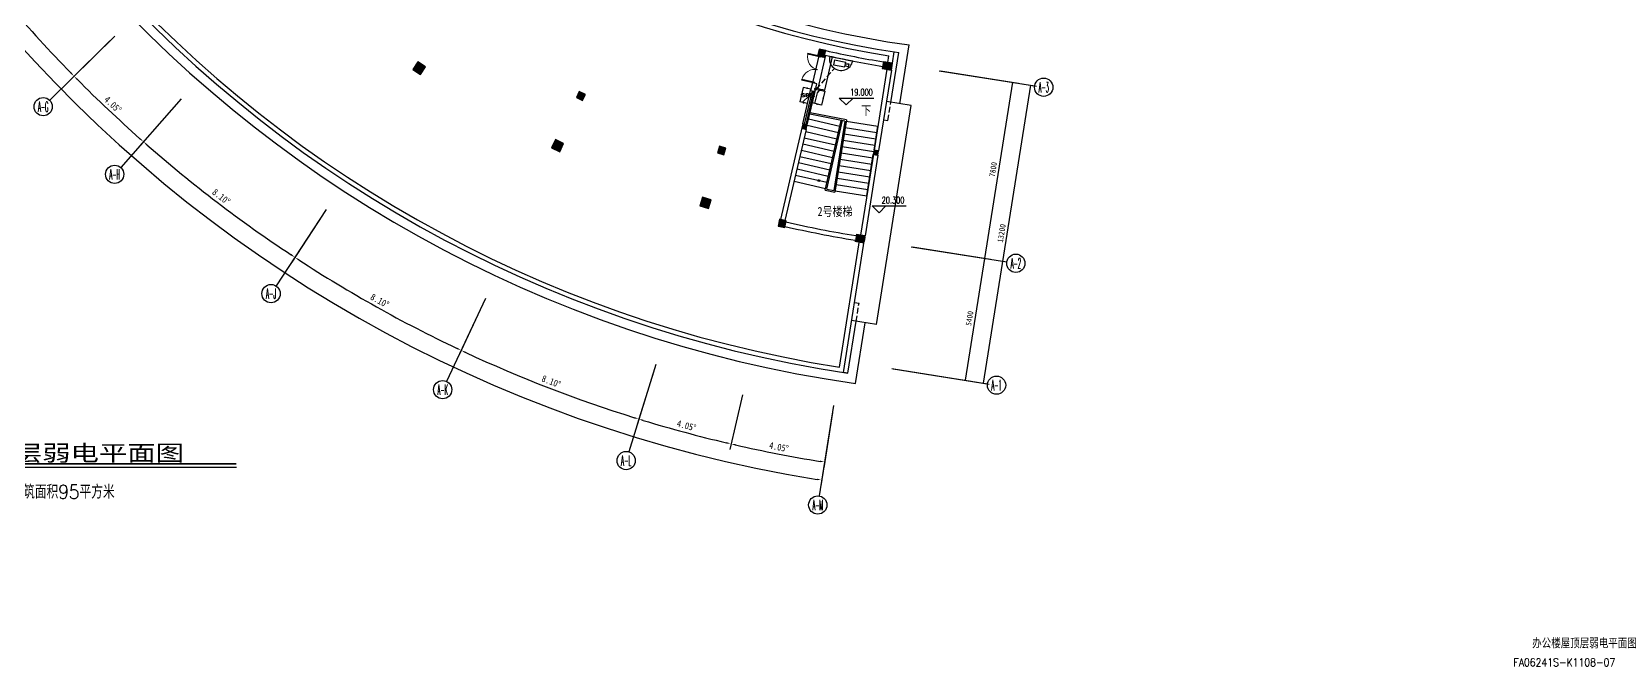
# Model space of a CAD drawing. Extents: x 13680 to 1640314, y -473492 to 65390.
# Drawn here: x 1571104 to 1640314, y -456329 to -428554 of the extents above; entities that cross this region are included whole.
import ezdxf
from ezdxf.enums import TextEntityAlignment as Align

# ---------------------------------------------------------------- set-up
doc = ezdxf.new("R2010")
doc.units = 0
doc.header["$LTSCALE"] = 1000
doc.header["$MEASUREMENT"] = 0
doc.linetypes.add('DASH', pattern=[0.35, 0.25, -0.1])
for name, color, linetype in [('AXIS', 1, 'Continuous'), ('AXIS_TEXT', 7, 'Continuous'), ('COLUMN', 255, 'Continuous'), ('DIM_ELEV', 3, 'Continuous'), ('DIM_IDEN', 8, 'Continuous'), ('DIM_SYMB', 3, 'Continuous'), ('EQUIP-通讯', 6, 'Continuous'), ('LINE', 123, 'Continuous'), ('LWIRE', 4, 'Continuous'), ('PUB_HATCH', 8, 'Continuous'), ('PUB_TEXT', 7, 'Continuous'), ('STAIR', 2, 'Continuous'), ('TEL_TEXT', 7, 'Continuous'), ('WALL', 255, 'Continuous'), ('WINDOW', 2, 'Continuous'), ('WINDOW_GROUND', 21, 'Continuous'), ('WIRE-照明', 120, 'Continuous'), ('安保设备SA', 241, 'Continuous')]:
    doc.layers.add(name, color=color, linetype=linetype)
doc.styles.add('-DXTGEDITXT', font='GEDITXT', dxfattribs={"bigfont": 'DXT'})
doc.styles.add('-宋体', font='', dxfattribs={"width": 1.3})
doc.styles.add('_HZTXT', font='txt.shx', dxfattribs={"width": 0.8, "bigfont": 'HZTXT.shx'})
doc.styles.add('_TCH_AXIS', font='COMPLEX', dxfattribs={"bigfont": 'GBCBIG'})
doc.styles.add('_TCH_DIM', font='SIMPLEX', dxfattribs={"bigfont": 'GBCBIG'})
doc.styles.add('_TEL_DIM', font='SIMPLEX', dxfattribs={"width": 0.8, "height": 3.5, "bigfont": 'HZTXT'})
doc.styles.add('dim_font', font='', dxfattribs={"width": 0.8})
doc.styles.get("Standard").update_dxf_attribs({"font": 'haiwenrs.shx', "bigfont": 'hztxt.shx'})
doc.styles.add('TK', font='GEDITXT.SHX', dxfattribs={"width": 0.85, "height": 3.5, "bigfont": 'DXT.SHX'})
doc.styles.get('-宋体').set_extended_font_data('NSimSun')
doc.styles.get('dim_font').set_extended_font_data('NSimSun')
doc.dimstyles.new('ANGL', dxfattribs={"dimtxt": 300, "dimasz": 200, "dimexe": 250, "dimexo": 300, "dimgap": 150, "dimtad": 1, "dimdec": 0, "dimzin": 0, "dimdsep": 46, "dimtxsty": 'dim_font', "dimcen": 0.09, "dimclrt": 7, "dimazin": 2, "dimtfac": 1, "dimtdec": 0, "dimtix": 1, "dimtmove": 2, "dimatfit": 3, "dimfxl": 1, "dimtolj": 1, "dimtzin": 0, "dimarcsym": 0})
doc.dimstyles.new('DIMN', dxfattribs={"dimtxt": 250, "dimasz": 1, "dimexe": 250, "dimexo": 300, "dimgap": 0, "dimtad": 0, "dimdec": 0, "dimzin": 0, "dimdsep": 46, "dimtxsty": 'dim_font', "dimblk": 'ARCHTICK', "dimcen": 0.09, "dimclrt": 7, "dimazin": 0, "dimtfac": 1, "dimtdec": 0, "dimtix": 1, "dimtmove": 2, "dimatfit": 3, "dimfxl": 1, "dimtvp": 1, "dimtolj": 1, "dimtzin": 0, "dimarcsym": 0})

# ---------------------------------------------------------------- blocks, each defined once
blk = doc.blocks.new('*D482')
at = {"layer": 'AXIS', "color": 0, "lineweight": -2, "transparency": 16777216}
for p, q in [((1569320, -422862), (1567349, -424318)), ((1574530, -428963), (1572784, -430682))]:
    blk.add_line(p, q, dxfattribs=at)
blk.add_arc((1615008, -389116), 59000, 216.6442, 224.35579, dxfattribs=at)
at = {"layer": 'AXIS', "color": 0, "transparency": 16777216}
for points in [[(1567642, -424350), (1567696, -424310), (1567550, -424169)], [(1572846, -430340), (1572799, -430387), (1572962, -430506)]]:
    blk.add_solid(points, dxfattribs=at)
at = {"layer": 'Defpoints', "color": 0, "transparency": 16777216}
for p in [(1615008, -389116), (1569561, -422684), (1569254, -426366), (1574744, -428752)]:
    blk.add_point(p, dxfattribs=at)
at = {"layer": 'AXIS', "color": 7, "transparency": 16777216, "insert": (1570372, -427238), "char_height": 300, "attachment_point": 5, "rotation": 310.49999, "style": 'dim_font'}
blk.add_mtext('\\A1;8.10°', dxfattribs=at)
blk = doc.blocks.new('*D483')
at = {"layer": 'AXIS', "color": 0, "lineweight": -2, "transparency": 16777216}
for p, q in [((1558208, -389116), (1554958, -389116)), ((1606123, -445217), (1605614, -448427))]:
    blk.add_line(p, q, dxfattribs=at)
blk.add_arc((1615008, -389116), 59800, 180.19165, 260.80826, dxfattribs=at)
at = {"layer": 'AXIS', "color": 0, "transparency": 16777216}
for points in [[(1555175, -389316), (1555242, -389316), (1555208, -389116)], [(1605461, -448115), (1605450, -448181), (1605653, -448180)]]:
    blk.add_solid(points, dxfattribs=at)
at = {"layer": 'Defpoints', "color": 0, "transparency": 16777216}
for p in [(1558508, -389116), (1615008, -389116), (1561726, -416264), (1606169, -444920)]:
    blk.add_point(p, dxfattribs=at)
at = {"layer": 'AXIS', "color": 7, "transparency": 16777216, "insert": (1569764, -427758), "char_height": 300, "attachment_point": 5, "rotation": 310.49995, "style": 'dim_font'}
blk.add_mtext('\\A1;81.00°', dxfattribs=at)
blk = doc.blocks.new('_ArchTick')
at = {"color": 0, "linetype": 'ByBlock', "const_width": 0.4}
blk.add_lwpolyline([(-0.5, -0.5), (0.5, 0.5)], dxfattribs=at)
blk = doc.blocks.new('$TCHSYS$WIN2D')
for p, q in [((-0.5, 0.5), (0.5, 0.5)), ((-0.5, 0.5), (-0.5, -0.5)), ((0.5, 0.5), (0.5, -0.5)), ((0.5, 0.167), (-0.5, 0.167)), ((0.5, -0.167), (-0.5, -0.167)), ((-0.5, -0.5), (0.5, -0.5))]:
    blk.add_line(p, q)
blk = doc.blocks.new('$DorLib2D$00000002')
for p, q in [((-0.5, 0), (-0.5, 0.4875)), ((-0.475, 0.4875), (-0.5, 0.4875)), ((-0.5, 0), (-0.475, 0)), ((-0.475, 0), (-0.475, 0.4875)), ((0.475, 0), (0.475, 0.4875)), ((0.475, 0.4875), (0.5, 0.4875)), ((0.5, 0), (0.475, 0)), ((0.5, 0), (0.5, 0.4875))]:
    blk.add_line(p, q)
at = {"lineweight": 13}
for centre, start, end in [((-0.4875, 0), 0, 88.530716), ((0.4875, 0), 91.469284, 180)]:
    blk.add_arc(centre, 0.4875, start, end, dxfattribs=at)
blk = doc.blocks.new('*D500')
at = {"layer": 'AXIS', "color": 0, "lineweight": -2, "transparency": 16777216}
for p, q in [((1574530, -428963), (1572784, -430682)), ((1577446, -431722), (1575825, -433560))]:
    blk.add_line(p, q, dxfattribs=at)
blk.add_arc((1615008, -389116), 59000, 224.74423, 228.40578, dxfattribs=at)
at = {"layer": 'AXIS', "color": 0, "transparency": 16777216}
for points in [[(1573079, -430672), (1573127, -430625), (1572962, -430506)], [(1575863, -433215), (1575819, -433265), (1575991, -433372)]]:
    blk.add_solid(points, dxfattribs=at)
at = {"layer": 'Defpoints', "color": 0, "transparency": 16777216}
for p in [(1615008, -389116), (1574744, -428752), (1573949, -431485), (1577644, -431497)]:
    blk.add_point(p, dxfattribs=at)
at = {"layer": 'AXIS', "color": 7, "transparency": 16777216, "insert": (1574657, -431748), "char_height": 300, "attachment_point": 5, "rotation": 316.57501, "style": 'dim_font'}
blk.add_mtext('\\A1;4.05°', dxfattribs=at)
blk = doc.blocks.new('*D501')
at = {"layer": 'AXIS', "color": 0, "lineweight": -2, "transparency": 16777216}
for p, q in [((1577446, -431722), (1575825, -433560)), ((1583824, -436590), (1582478, -438637))]:
    blk.add_line(p, q, dxfattribs=at)
blk.add_arc((1615008, -389116), 59000, 228.79422, 236.50578, dxfattribs=at)
at = {"layer": 'AXIS', "color": 0, "transparency": 16777216}
for points in [[(1576119, -433529), (1576163, -433479), (1575991, -433372)], [(1582467, -438291), (1582430, -438346), (1582616, -438428)]]:
    blk.add_solid(points, dxfattribs=at)
at = {"layer": 'Defpoints', "color": 0, "transparency": 16777216}
for p in [(1615008, -389116), (1577644, -431497), (1578119, -435161), (1583988, -436339)]:
    blk.add_point(p, dxfattribs=at)
at = {"layer": 'AXIS', "color": 7, "transparency": 16777216, "insert": (1579396, -435779), "char_height": 300, "attachment_point": 5, "rotation": 322.65, "style": 'dim_font'}
blk.add_mtext('\\A1;8.10°', dxfattribs=at)
blk = doc.blocks.new('*D502')
at = {"layer": 'AXIS', "color": 0, "lineweight": -2, "transparency": 16777216}
for p, q in [((1583824, -436590), (1582478, -438637)), ((1590824, -440510), (1589781, -442727))]:
    blk.add_line(p, q, dxfattribs=at)
blk.add_arc((1615008, -389116), 59000, 236.89422, 244.60578, dxfattribs=at)
at = {"layer": 'AXIS', "color": 0, "transparency": 16777216}
for points in [[(1582765, -438566), (1582801, -438510), (1582616, -438428)], [(1589721, -442385), (1589692, -442445), (1589887, -442501)]]:
    blk.add_solid(points, dxfattribs=at)
at = {"layer": 'Defpoints', "color": 0, "transparency": 16777216}
for p in [(1615008, -389116), (1583988, -436339), (1584975, -439900), (1590952, -440239)]:
    blk.add_point(p, dxfattribs=at)
at = {"layer": 'AXIS', "color": 7, "transparency": 16777216, "insert": (1586326, -440331), "char_height": 300, "attachment_point": 5, "rotation": 330.75, "style": 'dim_font'}
blk.add_mtext('\\A1;8.10°', dxfattribs=at)
blk = doc.blocks.new('*D503')
at = {"layer": 'AXIS', "color": 0, "lineweight": -2, "transparency": 16777216}
for p, q in [((1590824, -440510), (1589781, -442727)), ((1598307, -443405), (1597586, -445747))]:
    blk.add_line(p, q, dxfattribs=at)
blk.add_arc((1615008, -389116), 59000, 244.99422, 252.70578, dxfattribs=at)
at = {"layer": 'AXIS', "color": 0, "transparency": 16777216}
for points in [[(1590054, -442616), (1590082, -442555), (1589887, -442501)], [(1597479, -445417), (1597459, -445480), (1597660, -445508)]]:
    blk.add_solid(points, dxfattribs=at)
at = {"layer": 'Defpoints', "color": 0, "transparency": 16777216}
for p in [(1615008, -389116), (1590952, -440239), (1592430, -443625), (1598395, -443118)]:
    blk.add_point(p, dxfattribs=at)
at = {"layer": 'AXIS', "color": 7, "transparency": 16777216, "insert": (1593829, -443862), "char_height": 300, "attachment_point": 5, "rotation": 338.85, "style": 'dim_font'}
blk.add_mtext('\\A1;8.10°', dxfattribs=at)
blk = doc.blocks.new('*D504')
at = {"layer": 'AXIS', "color": 0, "lineweight": -2, "transparency": 16777216}
for p, q in [((1598307, -443405), (1597586, -445747)), ((1602183, -444449), (1601629, -446836))]:
    blk.add_line(p, q, dxfattribs=at)
blk.add_arc((1615008, -389116), 59000, 253.09422, 256.75577, dxfattribs=at)
at = {"layer": 'AXIS', "color": 0, "transparency": 16777216}
for points in [[(1597841, -445598), (1597861, -445534), (1597660, -445508)], [(1601499, -446514), (1601483, -446579), (1601686, -446592)]]:
    blk.add_solid(points, dxfattribs=at)
at = {"layer": 'Defpoints', "color": 0, "transparency": 16777216}
for p in [(1615008, -389116), (1598395, -443118), (1602250, -444157), (1598993, -445901)]:
    blk.add_point(p, dxfattribs=at)
at = {"layer": 'AXIS', "color": 7, "transparency": 16777216, "insert": (1599741, -445796), "char_height": 300, "attachment_point": 5, "rotation": 344.925, "style": 'dim_font'}
blk.add_mtext('\\A1;4.05°', dxfattribs=at)
blk = doc.blocks.new('*D505')
at = {"layer": 'AXIS', "color": 0, "lineweight": -2, "transparency": 16777216}
for p, q in [((1602183, -444449), (1601629, -446836)), ((1606123, -445217), (1605739, -447636))]:
    blk.add_line(p, q, dxfattribs=at)
blk.add_arc((1615008, -389116), 59000, 257.14422, 260.80566, dxfattribs=at)
at = {"layer": 'AXIS', "color": 0, "transparency": 16777216}
for points in [[(1601873, -446669), (1601888, -446604), (1601686, -446592)], [(1605586, -447325), (1605576, -447391), (1605778, -447389)]]:
    blk.add_solid(points, dxfattribs=at)
at = {"layer": 'Defpoints', "color": 0, "transparency": 16777216}
for p in [(1615008, -389116), (1602250, -444157), (1606169, -444920), (1603044, -446890)]:
    blk.add_point(p, dxfattribs=at)
at = {"layer": 'AXIS', "color": 7, "transparency": 16777216, "insert": (1603782, -446732), "char_height": 300, "attachment_point": 5, "rotation": 348.97494, "style": 'dim_font'}
blk.add_mtext('\\A1;4.05°', dxfattribs=at)
blk = doc.blocks.new('$TelecSys$00000081')
for p, q in [((0.1, 0.1), (0.1, 0.1)), ((-1.15, -1.15), (-0.55, -0.55)), ((-0.1, -0.1), (-0.1, -0.1))]:
    blk.add_line(p, q)
at = {"const_width": 0.142}
blk.add_lwpolyline([(0.07, 0, 1), (-0.07, 0, 1)], format="xyb", close=True, dxfattribs=at)
blk.add_solid([(-0.62, -0.48), (-0.48, -0.62), (-0.1, -0.1)])
at = {"width": 0.8, "flags": 9}
blk.add_attdef('A', (0, 0), '', height=0.00002, rotation=180, dxfattribs=at)
blk = doc.blocks.new('$equip$00001876')
at = {"color": 0, "linetype": 'Continuous'}
blk.add_lwpolyline([(-0.625, 0.415), (0.625, 0.415), (0.625, -0.415), (-0.625, -0.415)], close=True, dxfattribs=at)
blk.add_lwpolyline([(0.625, 0.075), (0.325, 0.215), (-0.625, 0.215)], dxfattribs=at)
for p in [(-0.625, 0), (0, 0.415), (0.625, 0), (0, -0.415)]:
    blk.add_point(p)
at = {"layer": 'TEL_TEXT', "style": '_TEL_DIM', "flags": 1}
blk.add_attdef('A', text='', height=0.00002, dxfattribs=at).set_placement((0, 0), align=Align.MIDDLE_CENTER)
blk = doc.blocks.new('$equip$00001889')
for p, q in [((-0.65, 0.35), (-0.65, -0.35)), ((0.65, 0.35), (-0.65, 0.35)), ((0.65, 0.35), (0.65, -0.35)), ((-0.65, -0.35), (0.65, -0.35))]:
    blk.add_line(p, q)
for p in [(-0.65, 0), (0, 0.35), (0.65, 0), (0, -0.35)]:
    blk.add_point(p)
at = {"color": 7, "style": '_TEL_DIM'}
blk.add_attdef('$TEXT$', text='', height=0.3, dxfattribs=at).set_placement((-0.02, 0), align=Align.MIDDLE_CENTER)
at = {"color": 7, "style": '_TEL_DIM', "flags": 1}
blk.add_attdef('A', text='', height=0.00002, dxfattribs=at).set_placement((0, 0), align=Align.MIDDLE_CENTER)
blk = doc.blocks.new('A$C59FF3FA0')
at = {"layer": '安保设备SA'}
for p, q in [((0, 724), (1426, 724)), ((334, 575), (334, 273)), ((334, 575), (1024, 575)), ((334, 273), (1024, 273)), ((1024, 273), (1024, 575)), ((1024, 461), (1224, 500)), ((1024, 361), (1224, 322)), ((1224, 500), (1224, 322))]:
    blk.add_line(p, q, dxfattribs=at)
blk.add_ellipse((713, 713), major_axis=(-713, 11), ratio=1, start_param=0.00047, end_param=3.17192, dxfattribs=at)

msp = doc.modelspace()

# ---------------------------------------------------------------- hatches: boundary and pattern name
at = {"layer": 'PUB_HATCH'}
for points in [[(1605760.924, -429674.725), (1605828.659, -429382.472), (1605536.406, -429314.737), (1605468.671, -429606.99)], [(1587774.114, -430211.361), (1588108.437, -430430.97), (1588328.046, -430096.647), (1587993.723, -429877.038)], [(1608698.006, -430234.314), (1608744.931, -429938.007), (1608349.855, -429875.44), (1608302.929, -430171.747)], [(1594924.617, -431443.143), (1595196.065, -431570.877), (1595323.799, -431299.429), (1595052.351, -431171.695)], [(1593836.216, -433638.68), (1594198.147, -433808.992), (1594368.459, -433447.061), (1594006.528, -433276.75)], [(1601088.943, -433850.659), (1601375.68, -433938.871), (1601463.893, -433652.133), (1601177.155, -433563.921)], [(1600320.754, -436177.65), (1600703.071, -436295.266), (1600820.687, -435912.949), (1600438.37, -435795.333)], [(1604033.672, -437127.181), (1604101.407, -436834.928), (1603809.154, -436767.193), (1603741.419, -437059.446)], [(1607501.392, -437790.147), (1607548.318, -437493.84), (1607153.241, -437431.273), (1607106.316, -437727.58)]]:
    msp.add_hatch(color=256, dxfattribs=at).paths.add_polyline_path(points)
at = {"layer": 'PUB_HATCH', "linetype": 'ByBlock'}
for points in [[(1604977.313, -432830.104), (1605022.474, -432635.27), (1604827.639, -432590.109), (1604782.479, -432784.944)], [(1608107.514, -433962.845), (1608138.802, -433765.308), (1607941.264, -433734.02), (1607909.977, -433931.558)]]:
    msp.add_hatch(color=256, dxfattribs=at).paths.add_polyline_path(points)

# ---------------------------------------------------------------- linework, layer by layer
at = {"layer": 'AXIS'}
for p, q in [((1574744.032, -428752.396), (1571893.478, -431558.522)), ((1610787.526, -430262.226), (1614967.224, -430924.234)), ((1577643.98, -431497.138), (1574998.733, -434497.582)), ((1583988.312, -436338.978), (1581792.22, -439682.208)), ((1583988.312, -436338.978), (1581792.22, -439682.208)), ((1609567.322, -437966.193), (1613747.02, -438628.2)), ((1590951.571, -440238.591), (1589248.454, -443857.899)), ((1598394.822, -443118.168), (1597218.661, -446941.34)), ((1608722.564, -443299.713), (1612902.262, -443961.721)), ((1606169.441, -444920.236), (1605543.695, -448870.988))]:
    msp.add_line(p, q, dxfattribs=at)
for centre in [(1615362.3, -430986.808), (1571608.423, -431839.135), (1574734.208, -434797.627), (1614142.095, -438690.775), (1581572.611, -440016.531), (1613297.338, -444024.295), (1589078.142, -444219.83), (1597101.045, -447323.657), (1605481.12, -449266.063)]:
    msp.add_circle(centre, 400, dxfattribs=at)
at = {"layer": 'COLUMN'}
for p, q in [((1605536.406, -429314.737), (1605468.671, -429606.99)), ((1605468.671, -429606.99), (1605760.924, -429674.725)), ((1605828.659, -429382.472), (1605536.406, -429314.737)), ((1605760.924, -429674.725), (1605828.659, -429382.472)), ((1587993.723, -429877.038), (1587774.114, -430211.361)), ((1587774.114, -430211.361), (1588108.437, -430430.97)), ((1588328.046, -430096.647), (1587993.723, -429877.038)), ((1588108.437, -430430.97), (1588328.046, -430096.647)), ((1608349.855, -429875.44), (1608302.929, -430171.747)), ((1608302.929, -430171.747), (1608698.006, -430234.314)), ((1608744.931, -429938.007), (1608349.855, -429875.44)), ((1608698.006, -430234.314), (1608744.931, -429938.007)), ((1595052.351, -431171.695), (1594924.617, -431443.143)), ((1595323.799, -431299.429), (1595052.351, -431171.695)), ((1594924.617, -431443.143), (1595196.065, -431570.877)), ((1595196.065, -431570.877), (1595323.799, -431299.429)), ((1594006.528, -433276.75), (1593836.216, -433638.68)), ((1593836.216, -433638.68), (1594198.147, -433808.992)), ((1594368.459, -433447.061), (1594006.528, -433276.75)), ((1594198.147, -433808.992), (1594368.459, -433447.061)), ((1601177.155, -433563.921), (1601088.943, -433850.659)), ((1601088.943, -433850.659), (1601375.68, -433938.871)), ((1601463.893, -433652.133), (1601177.155, -433563.921)), ((1601375.68, -433938.871), (1601463.893, -433652.133)), ((1600438.37, -435795.333), (1600320.754, -436177.65)), ((1600820.687, -435912.949), (1600438.37, -435795.333)), ((1600703.071, -436295.266), (1600820.687, -435912.949)), ((1600320.754, -436177.65), (1600703.071, -436295.266)), ((1603809.154, -436767.193), (1603741.419, -437059.446)), ((1603741.419, -437059.446), (1604033.672, -437127.181)), ((1604101.407, -436834.928), (1603809.154, -436767.193)), ((1604033.672, -437127.181), (1604101.407, -436834.928)), ((1607106.316, -437727.58), (1607501.392, -437790.147)), ((1607548.318, -437493.84), (1607153.241, -437431.273)), ((1607501.392, -437790.147), (1607548.318, -437493.84))]:
    msp.add_line(p, q, dxfattribs=at)
at = {"layer": 'COLUMN', "linetype": 'ByBlock'}
for p, q in [((1604827.639, -432590.109), (1604782.479, -432784.944)), ((1604782.479, -432784.944), (1604977.313, -432830.104)), ((1605022.474, -432635.27), (1604827.639, -432590.109)), ((1604977.313, -432830.104), (1605022.474, -432635.27)), ((1607941.264, -433734.02), (1607909.977, -433931.558)), ((1607909.977, -433931.558), (1608107.514, -433962.845)), ((1608138.802, -433765.308), (1607941.264, -433734.02)), ((1608107.514, -433962.845), (1608138.802, -433765.308))]:
    msp.add_line(p, q, dxfattribs=at)
at = {"layer": 'DIM_ELEV'}
for p, q in [((1606723.364, -431760.016), (1606423.364, -431460.016)), ((1606423.364, -431460.016), (1607925.821, -431460.016)), ((1606723.364, -431760.016), (1607023.364, -431460.016)), ((1608159.026, -436482.465), (1607859.026, -436182.465)), ((1607859.026, -436182.465), (1609346.062, -436182.465)), ((1608159.026, -436482.465), (1608459.026, -436182.465))]:
    msp.add_line(p, q, dxfattribs=at)
at = {"layer": 'DIM_IDEN', "linetype": 'ByBlock'}
msp.add_circle((1605529.504, -435071.612), 37.168, dxfattribs=at)
at = {"layer": 'DIM_SYMB'}
msp.add_lwpolyline([(1607464.165, -432253.765, 0, 0, 0), (1606853.785, -436107.82, 0, 0, 0), (1605102.172, -435755.923, 0, 0, 0), (1605382.004, -434495.567, 80, 0, 0), (1605447.028, -434202.699, 0, 0, 0)], format="xyseb", dxfattribs=at)
at = {"layer": 'DIM_SYMB', "const_width": 70}
msp.add_lwpolyline([(1567840.134, -447467.928), (1580058.929, -447467.928)], dxfattribs=at)
at = {"layer": 'DIM_SYMB'}
msp.add_lwpolyline([(1567840.134, -447607.928), (1580058.929, -447607.928)], dxfattribs=at)
at = {"layer": 'LINE', "linetype": 'DASH', "ltscale": 2}
msp.add_line((1607086.471, -440409.174), (1607284.012, -440440.462), dxfattribs=at)
at = {"layer": 'STAIR'}
for p, q in [((1605493.616, -431049.638), (1605832.361, -429588.118)), ((1605786.42, -431114.996), (1606125.179, -429653.416)), ((1608047.862, -441370.203), (1609565.191, -431789.095)), ((1609565.191, -431789.095), (1608478.968, -431617.073)), ((1606443.8, -432707.656), (1605079.953, -432391.549)), ((1606663.753, -432466.846), (1605131.683, -432168.36)), ((1606732.074, -432419.029), (1605145.239, -432109.873)), ((1605797.642, -435495.54), (1606506.713, -432436.251)), ((1605811.585, -435435.348), (1606506.705, -432436.249)), ((1605870.128, -435448.534), (1606565.642, -432447.732)), ((1606663.753, -432466.846), (1606181.913, -435509.277)), ((1606732.074, -432419.029), (1606231.451, -435580.057)), ((1606240.897, -435520.412), (1606722.683, -432478.327)), ((1606722.683, -432478.327), (1608105.449, -432697.321)), ((1606254.135, -433525.964), (1604890.289, -433209.856)), ((1606317.357, -433253.194), (1604953.511, -432937.087)), ((1606380.578, -432980.425), (1605016.732, -432664.318)), ((1606635.085, -433031.434), (1608017.851, -433250.427)), ((1606678.884, -432754.88), (1608061.65, -432973.874)), ((1607941.263, -433734.02), (1608105.449, -432697.321)), ((1606127.692, -434071.502), (1604763.846, -433755.395)), ((1606190.914, -433798.733), (1604827.068, -433482.626)), ((1606503.689, -433861.093), (1607886.455, -434080.087)), ((1606547.488, -433584.54), (1607930.254, -433803.533)), ((1606591.287, -433307.987), (1607974.053, -433526.98)), ((1607623.663, -435739.406), (1607909.978, -433931.558)), ((1605938.028, -434889.81), (1604574.182, -434573.702)), ((1606001.25, -434617.04), (1604637.403, -434300.933)), ((1606064.471, -434344.271), (1604700.625, -434028.164)), ((1606416.092, -434414.2), (1607798.858, -434633.193)), ((1606459.89, -434137.646), (1607842.657, -434356.64)), ((1605811.585, -435435.348), (1604447.739, -435119.241)), ((1605874.807, -435162.579), (1604510.961, -434846.472)), ((1606284.696, -435243.859), (1607667.462, -435462.853)), ((1606328.494, -434967.306), (1607711.26, -435186.299)), ((1606372.293, -434690.753), (1607755.059, -434909.746)), ((1605797.642, -435495.54), (1606231.451, -435580.057)), ((1605870.128, -435448.534), (1606181.913, -435509.277)), ((1606240.897, -435520.412), (1607623.663, -435739.406)), ((1608047.862, -441370.203), (1606961.51, -441198.161))]:
    msp.add_line(p, q, dxfattribs=at)
msp.add_arc((1615007.66, -389115.368), 43000, 257.08388896, 257.61688785, dxfattribs=at)
at = {"layer": 'WALL'}
for p, q in [((1605615.189, -429640.948), (1605715.256, -429664.282)), ((1605715.256, -429664.282), (1605715.287, -429664.148)), ((1608500.414, -430203.022), (1607925.582, -433832.785)), ((1608697.952, -430234.306), (1608138.761, -433765.301)), ((1605247.973, -430787.513), (1605168.274, -431129.299)), ((1605168.274, -431129.299), (1605363.049, -431174.717)), ((1605442.747, -430832.931), (1605247.973, -430787.513)), ((1605363.049, -431174.717), (1605442.747, -430832.931)), ((1604801.234, -432703.347), (1603851.367, -436776.839)), ((1604977.056, -432830.045), (1604046.172, -436822.126)), ((1607925.582, -433832.785), (1607350.748, -437462.552)), ((1608107.478, -433962.839), (1607548.287, -437493.835)), ((1607540.972, -437543.288), (1607509.688, -437740.826))]:
    msp.add_line(p, q, dxfattribs=at)
for centre, radius, start, end in [((1615011.771, -389116.443), 41500, 257.15182094, 260.71805477), ((1615011.771, -389116.443), 41300, 257.15279354, 260.71728635), ((1615008.101, -389115.863), 49200, 257.124705, 260.76650536), ((1615008.101, -389115.863), 49000, 257.12541407, 260.76650536)]:
    msp.add_arc(centre, radius, start, end, dxfattribs=at)
at = {"layer": 'WINDOW'}
for p, q in [((1605520.481, -429618.864), (1605247.973, -430787.513)), ((1608547.306, -429907.405), (1608594.237, -429611.099)), ((1608676.442, -431649.049), (1609020.906, -429474.198)), ((1608744.844, -429938.692), (1608823.138, -429444.364)), ((1606435.431, -443241.196), (1607327.111, -437611.373)), ((1606601.738, -443469.662), (1607524.649, -437642.66)), ((1606799.276, -443500.949), (1607158.94, -441230.13)), ((1606799.276, -443500.949), (1606601.738, -443469.662))]:
    msp.add_line(p, q, dxfattribs=at)
at = {"layer": 'WINDOW', "linetype": 'DASH'}
for p, q in [((1608551.294, -432439.195), (1608676.442, -431649.049)), ((1608353.746, -432407.907), (1608551.294, -432439.195)), ((1607158.94, -441230.13), (1607284.012, -440440.462))]:
    msp.add_line(p, q, dxfattribs=at)
at = {"layer": 'WINDOW'}
for radius, start, end in [(55000, 179.79167293, 261.41682472), (40800, 179.4382969, 261.56165996), (54800, 180.00002174, 260.99993511), (41000, 180.00002908, 260.99992777)]:
    msp.add_arc((1615008.101, -389115.885), radius, start, end, dxfattribs=at)
at = {"layer": 'WINDOW_GROUND', "ltscale": 2}
for p, q in [((1609071.594, -431710.925), (1609479.518, -429135.105)), ((1607132.92, -443952.589), (1607554.264, -441292.034))]:
    msp.add_line(p, q, dxfattribs=at)
for radius, start, end in [(55400, 179.17261688, 261.82631912), (40400, 178.86538545, 262.13355644)]:
    msp.add_arc((1615008.101, -389115.885), radius, start, end, dxfattribs=at)
at = {"layer": 'WIRE-照明', "linetype": 'DASH'}
msp.add_line((1605423.348, -431067.208), (1606205.996, -430162.269), dxfattribs=at)
at = {"layer": 'WIRE-照明'}
msp.add_line((1605107.742, -431388.889), (1605302.517, -431434.307), dxfattribs=at)

# ---------------------------------------------------------------- block references
at = {"layer": 'EQUIP-通讯'}
ref = msp.add_blockref('$equip$00001889', (1604937.314, -431349.148), dxfattribs=dict(at, xscale=499.9999999998622, yscale=499.9999999998622, zscale=499.9999999998622, rotation=256.8741788624833))
ref.add_attrib('$TEXT$', 'SIR', dxfattribs={"layer": '0', "color": 7, "height": 150, "style": '_TEL_DIM'}).set_placement((1604938.053, -431339.047), align=Align.MIDDLE_CENTER)
at = {"layer": 'EQUIP-通讯', "xscale": 499.9999999999283, "yscale": 499.9999999999283, "zscale": 499.9999999999283, "rotation": 76.87417886092344}
msp.add_blockref('$equip$00001876', (1605518.836, -431418.665), dxfattribs=at)
at = {"layer": 'LWIRE', "xscale": 500, "yscale": 500, "zscale": 500}
msp.add_blockref('$TelecSys$00000081', (1605387.723, -431067.208), dxfattribs=at)
at = {"layer": 'WINDOW', "rotation": 76.87417886091644}
for name, p, xscale, yscale, zscale in [('$DorLib2D$00000002', (1605481.614, -430225.897), 1200, 1200, -1200), ('$TCHSYS$WIN2D', (1605095.344, -431882.413), 1500, 200, -1500)]:
    msp.add_blockref(name, p, dxfattribs=dict(at, xscale=xscale, yscale=yscale, zscale=zscale))
at = {"layer": '安保设备SA', "xscale": 0.7195327879475807, "yscale": 0.7195327879475807, "zscale": 0.7195327879475807, "rotation": 348.6454866332655}
msp.add_blockref('A$C59FF3FA0', (1605898.94, -430145.875), dxfattribs=at)

# ---------------------------------------------------------------- texts
at = {"style": 'TK', "width": 0.85}
msp.add_text('FA06241S-K1108-07', height=350, dxfattribs=at).set_placement((1635902.755, -456329.129))
at = {"layer": 'AXIS_TEXT', "style": '_TCH_AXIS'}
for s, width, p, p2 in [('A-3', 0.344262, (1615136.025, -431213.083), (1615588.574, -431213.083)), ('A-G', 0.323077, (1571382.149, -432065.409), (1571834.697, -432065.409)), ('A-H', 0.313433, (1574507.934, -435023.901), (1574960.482, -435023.901)), ('A-2', 0.344262, (1613915.821, -438917.049), (1614368.369, -438917.049)), ('A-J', 0.362069, (1581346.337, -440242.805), (1581798.885, -440242.805)), ('A-K', 0.318182, (1588851.868, -444446.104), (1589304.416, -444446.104)), ('A-1', 0.375, (1613071.063, -444250.57), (1613523.612, -444250.57)), ('A-L', 0.33871, (1596874.771, -447549.931), (1597327.319, -447549.931)), ('A-M', 0.308824, (1605254.846, -449492.337), (1605707.394, -449492.337))]:
    msp.add_text(s, height=452.5483, dxfattribs=dict(at, width=width)).set_placement(p, p2, align=Align.FIT)
at = {"layer": 'PUB_TEXT'}
for s, height, style, width, p in [('19.000', 297.5, '_TCH_DIM', 0.705882, (1606895.821, -431355.016)), ('20.300', 297.5, '_TCH_DIM', 0.705882, (1608276.062, -436077.465)), ('屋顶层弱电平面图', 700, '-宋体', 1.3, (1567840.134, -447344.672))]:
    msp.add_text(s, height=height, dxfattribs=dict(at, style=style, width=width)).set_placement(p)
at = {"layer": 'PUB_TEXT', "linetype": 'Continuous', "ltscale": 1.1, "style": 'dim_font', "width": 0.8}
for s, p in [('下', (1607377.431, -432201.911)), ('2号楼梯', (1605471.483, -436624.589))]:
    msp.add_text(s, height=400, dxfattribs=at).set_placement(p)
at = {"layer": 'PUB_TEXT', "color": 9, "linetype": 'Continuous', "ltscale": 1.1, "style": '-DXTGEDITXT', "width": 0.9}
msp.add_text('本层建筑面积95平方米', height=600, dxfattribs=at).set_placement((1569191.116, -448992.011))
at = {"layer": 'PUB_TEXT', "linetype": 'Continuous', "style": '_HZTXT', "width": 0.8}
msp.add_text('办公楼屋顶层弱电平面图', height=400, dxfattribs=at).set_placement((1636721.487, -455536.648))

# ---------------------------------------------------------------- dimensions: what is measured, and where the dimension line sits
at = {"layer": 'AXIS'}
for base, p1, p2, picture, middle in [((1561725.9, -416264.473), (1558508.101, -389115.885), (1606169.441, -444920.236), '*D483', (1569763.915, -427757.985)), ((1569253.845, -426365.669), (1569560.865, -422683.686), (1574744.032, -428752.396), '*D482', (1570372.267, -427238.459)), ((1573949.251, -431485.319), (1574744.032, -428752.396), (1577643.98, -431497.138), '*D500', (1574657.462, -431748.197)), ((1578118.784, -435161.257), (1577643.98, -431497.138), (1583988.312, -436338.978), '*D501', (1579395.847, -435779.096)), ((1584974.657, -439899.642), (1583988.312, -436338.978), (1590951.571, -440238.591), '*D502', (1586326.034, -440331.378)), ((1592429.778, -443624.755), (1590951.571, -440238.591), (1598394.822, -443118.168), '*D503', (1593828.505, -443861.773)), ((1598993.114, -445900.721), (1598394.822, -443118.168), (1602250.327, -444156.658), '*D504', (1599741.215, -445795.773)), ((1603043.61, -446890), (1602250.327, -444156.658), (1606169.441, -444920.236), '*D505', (1603782.412, -446732.474))]:
    dim = msp.add_angular_dim_3p(base=base, center=(1615008.101, -389115.863), p1=p1, p2=p2, dimstyle='ANGL', override={"dimdec": 2, "dimazin": 0}, dxfattribs=at)
    dim.commit()
    dim.dimension.update_dxf_attribs({"geometry": picture, "text_midpoint": middle})
for p1, p2, distance in [((1608484.369, -443261.986), (1610549.331, -430224.499), -4300), ((1609329.126, -437928.471), (1610549.331, -430224.499), -3500), ((1608484.369, -443261.986), (1609329.126, -437928.471), -3500)]:
    msp.add_aligned_dim(p1=p1, p2=p2, distance=distance, dimstyle='DIMN', dxfattribs=at).render()

doc.saveas('drawing.dxf')
